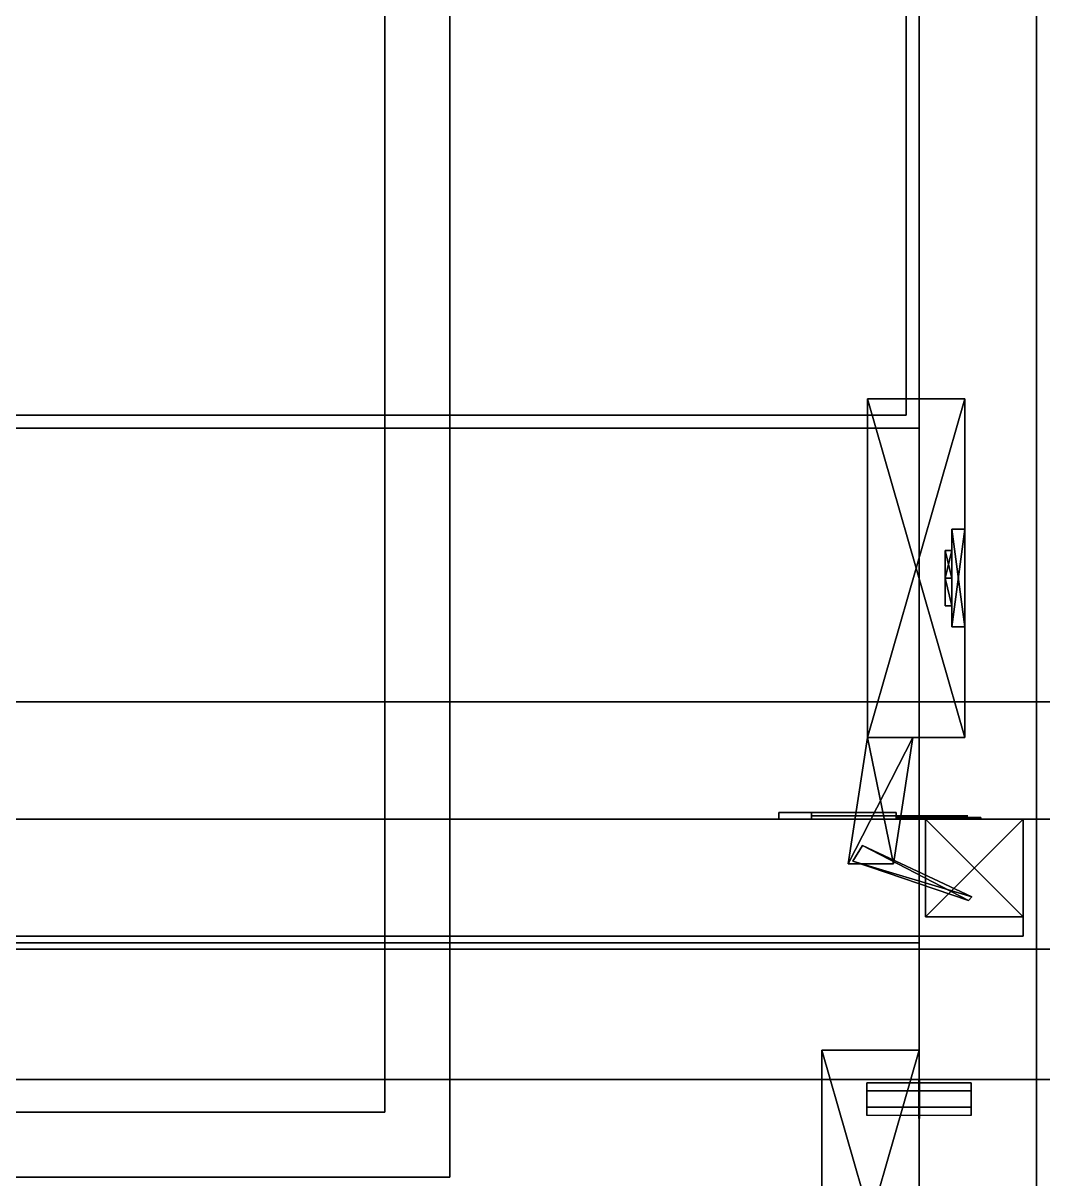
# Model space of a CAD drawing. Extents: x 0 to 7800, y -5130 to 1.
# Drawn here: x 5125.2 to 5281.7, y -774.2 to -596.8 of the extents above; entities that cross this region are included whole.
import ezdxf

# ---------------------------------------------------------------- set-up
doc = ezdxf.new("R2010")
doc.units = 0
for name, color, linetype in [('LAYER0', 7, 'CONTINUOUS'), ('LAYER1089', 253, 'CONTINUOUS'), ('LAYER2', 7, 'CONTINUOUS'), ('LAYER372', 253, 'CONTINUOUS'), ('LAYER373', 7, 'CONTINUOUS'), ('LAYER375', 253, 'CONTINUOUS'), ('LAYER376', 253, 'CONTINUOUS'), ('LAYER379', 253, 'CONTINUOUS'), ('LAYER387', 28, 'CONTINUOUS'), ('LAYER388', 253, 'CONTINUOUS'), ('LAYER389', 28, 'CONTINUOUS'), ('LAYER390', 253, 'CONTINUOUS'), ('LAYER391', 253, 'CONTINUOUS'), ('LAYER392', 253, 'CONTINUOUS'), ('LAYER393', 253, 'CONTINUOUS'), ('LAYER436', 253, 'CONTINUOUS'), ('LAYER453', 7, 'CONTINUOUS'), ('LAYER454', 7, 'CONTINUOUS'), ('LAYER456', 7, 'CONTINUOUS'), ('LAYER459', 254, 'CONTINUOUS'), ('LAYER462', 253, 'CONTINUOUS'), ('LAYER464', 253, 'CONTINUOUS'), ('LAYER475', 35, 'CONTINUOUS'), ('LAYER476', 35, 'CONTINUOUS'), ('LAYER477', 35, 'CONTINUOUS'), ('LAYER478', 35, 'CONTINUOUS'), ('LAYER481', 253, 'CONTINUOUS'), ('LAYER482', 7, 'CONTINUOUS'), ('LAYER666', 7, 'CONTINUOUS'), ('LAYER667', 35, 'CONTINUOUS'), ('LAYER907', 2, 'CONTINUOUS')]:
    doc.layers.add(name, color=color, linetype=linetype)

msp = doc.modelspace()

# ---------------------------------------------------------------- linework, layer by layer
at = {"layer": 'LAYER0'}
for points, invisible_edges in [([(7199.692, -1929.002, -5), (5130.692, -289.002, -5), (7199.692, 0.998, -5), (7199.692, -1929.002, -5)], 7), ([(5130.692, -289.002), (7199.692, -1929.002), (5130.692, 0.998), (5130.692, -289.002)], 3), ([(5130.692, 0.998), (7199.692, -1929.002), (7199.692, 0.998), (5130.692, 0.998)], 3), ([(5130.692, -289.002, -5), (4825.692, -1929.002, -5), (4030.693, -289.002, -5), (5130.692, -289.002, -5)], 3), ([(4030.693, -289.002), (4825.692, -1929.002), (5130.692, -289.002), (4030.693, -289.002)], 3), ([(4825.692, -1929.002, -5), (5130.692, -289.002, -5), (7199.692, -1929.002, -5), (4825.692, -1929.002, -5)], 3), ([(5130.692, -289.002), (4825.692, -1929.002), (7199.692, -1929.002), (5130.692, -289.002)], 5)]:
    msp.add_3dface(points, dxfattribs=dict(at, invisible_edges=invisible_edges))
at = {"layer": 'LAYER1089'}
for points, invisible_edges in [([(5280.695, -439, 1432), (5260.695, -657, 1432), (5260.695, -439, 1432), (5280.695, -439, 1432)], 1), ([(5280.695, -739, 1432), (5260.695, -657, 1432), (5280.695, -439, 1432), (5280.695, -739, 1432)], 3), ([(5260.695, -439, 1450), (5260.695, -657, 1432), (5260.695, -657, 1450), (5260.695, -439, 1450)], 1), ([(5260.695, -657, 1432), (5260.695, -439, 1450), (5260.695, -439, 1432), (5260.695, -657, 1432)], 1), ([(5260.695, -657, 1450), (5280.695, -739, 1450), (5260.695, -439, 1450), (5260.695, -657, 1450)], 3), ([(5260.695, -439, 1450), (5280.695, -739, 1450), (5280.695, -439, 1450), (5260.695, -439, 1450)], 1), ([(5280.695, -439, 1432), (5280.695, -739, 1450), (5280.695, -739, 1432), (5280.695, -439, 1432)], 1), ([(5280.695, -739, 1450), (5280.695, -439, 1432), (5280.695, -439, 1450), (5280.695, -739, 1450)], 1), ([(3930.695, -739, 1432), (4598.695, -657, 1432), (5280.695, -739, 1432), (3930.695, -739, 1432)], 3), ([(4598.695, -657, 1450), (3930.695, -739, 1450), (5280.695, -739, 1450), (4598.695, -657, 1450)], 5), ([(5280.695, -739, 1432), (4598.695, -657, 1432), (5260.695, -657, 1432), (5280.695, -739, 1432)], 5), ([(4598.695, -657, 1450), (5260.695, -657, 1432), (4598.695, -657, 1432), (4598.695, -657, 1450)], 1), ([(5260.695, -657, 1432), (4598.695, -657, 1450), (5260.695, -657, 1450), (5260.695, -657, 1432)], 1), ([(4598.695, -657, 1450), (5280.695, -739, 1450), (5260.695, -657, 1450), (4598.695, -657, 1450)], 3), ([(5280.695, -739, 1450), (3930.695, -739, 1432), (5280.695, -739, 1432), (5280.695, -739, 1450)], 1), ([(3930.695, -739, 1432), (5280.695, -739, 1450), (3930.695, -739, 1450), (3930.695, -739, 1432)], 1)]:
    msp.add_3dface(points, dxfattribs=dict(at, invisible_edges=invisible_edges))
at = {"layer": 'LAYER372', "invisible_edges": 1}
for points in [[(5262.695, -439, 1450), (5280.695, -719, 1450), (5262.695, -719, 1450), (5262.695, -439, 1450)], [(5280.695, -719, 1450), (5262.695, -439, 1450), (5280.695, -439, 1450), (5280.695, -719, 1450)], [(5280.695, -439, 2380), (5262.695, -719, 2380), (5280.695, -719, 2380), (5280.695, -439, 2380)], [(5262.695, -719, 2380), (5280.695, -439, 2380), (5262.695, -439, 2380), (5262.695, -719, 2380)], [(5262.695, -719, 2380), (5262.695, -439, 1450), (5262.695, -719, 1450), (5262.695, -719, 2380)], [(5262.695, -439, 1450), (5262.695, -719, 2380), (5262.695, -439, 2380), (5262.695, -439, 1450)], [(5280.695, -439, 2380), (5280.695, -719, 1450), (5280.695, -439, 1450), (5280.695, -439, 2380)], [(5280.695, -719, 1450), (5280.695, -439, 2380), (5280.695, -719, 2380), (5280.695, -719, 1450)], [(5262.695, -719, 2380), (5280.695, -719, 1450), (5280.695, -719, 2380), (5262.695, -719, 2380)], [(5280.695, -719, 1450), (5262.695, -719, 2380), (5262.695, -719, 1450), (5280.695, -719, 1450)]]:
    msp.add_3dface(points, dxfattribs=at)
at = {"layer": 'LAYER373'}
for points, invisible_edges in [([(3930.695, -719, 2380), (3948.695, -701, 2380), (5280.695, -719, 2380), (3930.695, -719, 2380)], 3), ([(5280.695, -701, 2446), (3930.695, -719, 2446), (5280.695, -719, 2446), (5280.695, -701, 2446)], 1), ([(3930.695, -719, 2446), (5280.695, -701, 2446), (3948.695, -701, 2446), (3930.695, -719, 2446)], 5), ([(5280.695, -701, 2380), (5280.695, -719, 2380), (3948.695, -701, 2380), (5280.695, -701, 2380)], 2), ([(3948.695, -701, 2380), (5280.695, -701, 2446), (5280.695, -701, 2380), (3948.695, -701, 2380)], 1), ([(5280.695, -701, 2446), (3948.695, -701, 2380), (3948.695, -701, 2446), (5280.695, -701, 2446)], 1), ([(5280.695, -701, 2446), (5280.695, -719, 2380), (5280.695, -701, 2380), (5280.695, -701, 2446)], 1), ([(5280.695, -719, 2380), (5280.695, -701, 2446), (5280.695, -719, 2446), (5280.695, -719, 2380)], 1), ([(3930.695, -719, 2446), (5280.695, -719, 2380), (5280.695, -719, 2446), (3930.695, -719, 2446)], 1), ([(5280.695, -719, 2380), (3930.695, -719, 2446), (3930.695, -719, 2380), (5280.695, -719, 2380)], 1)]:
    msp.add_3dface(points, dxfattribs=dict(at, invisible_edges=invisible_edges))
at = {"layer": 'LAYER375', "invisible_edges": 1}
for points in [[(5262.695, -659, 2362), (4623.695, -719, 2362), (4623.695, -659, 2362), (5262.695, -659, 2362)], [(4623.695, -719, 2362), (5262.695, -659, 2362), (5262.695, -719, 2362), (4623.695, -719, 2362)], [(4623.695, -659, 2380), (5262.695, -659, 2362), (4623.695, -659, 2362), (4623.695, -659, 2380)], [(5262.695, -659, 2362), (4623.695, -659, 2380), (5262.695, -659, 2380), (5262.695, -659, 2362)], [(5262.695, -719, 2380), (4623.695, -659, 2380), (4623.695, -719, 2380), (5262.695, -719, 2380)], [(4623.695, -659, 2380), (5262.695, -719, 2380), (5262.695, -659, 2380), (4623.695, -659, 2380)], [(5262.695, -659, 2362), (5262.695, -719, 2380), (5262.695, -719, 2362), (5262.695, -659, 2362)], [(5262.695, -719, 2380), (5262.695, -659, 2362), (5262.695, -659, 2380), (5262.695, -719, 2380)], [(5262.695, -719, 2380), (4623.695, -719, 2362), (5262.695, -719, 2362), (5262.695, -719, 2380)], [(4623.695, -719, 2362), (5262.695, -719, 2380), (4623.695, -719, 2380), (4623.695, -719, 2362)]]:
    msp.add_3dface(points, dxfattribs=at)
at = {"layer": 'LAYER376', "invisible_edges": 1}
for points in [[(5262.695, -659, 1450), (4623.695, -719, 1450), (4623.695, -659, 1450), (5262.695, -659, 1450)], [(4623.695, -719, 1450), (5262.695, -659, 1450), (5262.695, -719, 1450), (4623.695, -719, 1450)], [(4623.695, -659, 1468), (5262.695, -659, 1450), (4623.695, -659, 1450), (4623.695, -659, 1468)], [(5262.695, -659, 1450), (4623.695, -659, 1468), (5262.695, -659, 1468), (5262.695, -659, 1450)], [(5262.695, -719, 1468), (4623.695, -659, 1468), (4623.695, -719, 1468), (5262.695, -719, 1468)], [(4623.695, -659, 1468), (5262.695, -719, 1468), (5262.695, -659, 1468), (4623.695, -659, 1468)], [(5262.695, -659, 1450), (5262.695, -719, 1468), (5262.695, -719, 1450), (5262.695, -659, 1450)], [(5262.695, -719, 1468), (5262.695, -659, 1450), (5262.695, -659, 1468), (5262.695, -719, 1468)], [(5262.695, -719, 1468), (4623.695, -719, 1450), (5262.695, -719, 1450), (5262.695, -719, 1468)], [(4623.695, -719, 1450), (5262.695, -719, 1468), (4623.695, -719, 1468), (4623.695, -719, 1450)]]:
    msp.add_3dface(points, dxfattribs=at)
at = {"layer": 'LAYER379', "invisible_edges": 1}
for points in [[(5280.695, -439, -50), (3930.695, -739, -50), (3930.695, -439, -50), (5280.695, -439, -50)], [(3930.695, -739, -50), (5280.695, -439, -50), (5280.695, -739, -50), (3930.695, -739, -50)], [(5280.695, -739, -32), (3930.695, -439, -32), (3930.695, -739, -32), (5280.695, -739, -32)], [(3930.695, -439, -32), (5280.695, -739, -32), (5280.695, -439, -32), (3930.695, -439, -32)], [(5280.695, -439, -50), (5280.695, -739, -32), (5280.695, -739, -50), (5280.695, -439, -50)], [(5280.695, -739, -32), (5280.695, -439, -50), (5280.695, -439, -32), (5280.695, -739, -32)], [(5280.695, -739, -32), (3930.695, -739, -50), (5280.695, -739, -50), (5280.695, -739, -32)], [(3930.695, -739, -50), (5280.695, -739, -32), (3930.695, -739, -32), (3930.695, -739, -50)]]:
    msp.add_3dface(points, dxfattribs=at)
at = {"layer": 'LAYER387'}
for points in [[(5241.194, -718, 1574), (5241.194, -719, 1574), (5241.194, -718, 1574)], [(5241.194, -718, 1532), (5259.194, -718, 1532), (5259.194, -718, 1532), (5241.194, -718, 1532)], [(5241.194, -718, 1574), (5259.194, -718, 1574), (5259.194, -718, 1574), (5241.194, -718, 1574)], [(5259.194, -718, 1532), (5259.194, -719, 1532), (5241.194, -719, 1532), (5241.194, -718, 1532)], [(5241.194, -719, 1532), (5241.194, -719, 1574), (5241.194, -718, 1574), (5241.194, -718, 1532)], [(5259.194, -718, 1574), (5259.194, -719, 1574), (5241.194, -719, 1574), (5241.194, -718, 1574)], [(5246.194, -718, 1544), (5246.194, -719, 1544), (5246.194, -719, 1562), (5246.194, -718, 1562)], [(5246.194, -718, 1544), (5246.194, -719, 1544), (5259.194, -719, 1544), (5259.194, -718, 1544)], [(5246.194, -718, 1562), (5246.194, -719, 1562), (5259.194, -719, 1562), (5259.194, -718, 1562)], [(5259.194, -718, 1544), (5259.194, -719, 1544), (5259.194, -719, 1532), (5259.194, -718, 1532)], [(5259.194, -718, 1562), (5259.194, -719, 1562), (5259.194, -719, 1574), (5259.194, -718, 1574)], [(5241.194, -719, 1532), (5259.194, -719, 1532), (5259.194, -719, 1574), (5241.194, -719, 1574)], [(5246.194, -719, 1544), (5246.194, -719, 1562), (5246.194, -719, 1544)], [(5259.194, -719, 1544), (5259.194, -719, 1532), (5259.194, -719, 1544)], [(5259.194, -719, 1562), (5259.194, -719, 1574), (5259.194, -719, 1562)]]:
    msp.add_3dface(points, dxfattribs=at)
for points, invisible_edges in [([(5241.194, -718, 1574), (5241.194, -718, 1532), (5246.194, -718, 1544), (5246.194, -718, 1562)], 10), ([(5241.194, -718, 1532), (5246.194, -718, 1544), (5259.194, -718, 1544), (5259.194, -718, 1532)], 1), ([(5241.194, -718, 1574), (5246.194, -718, 1562), (5259.194, -718, 1562), (5259.194, -718, 1574)], 1), ([(5259.194, -718.5, 1562), (5259.194, -718.5, 1544), (5246.194, -718.5, 1544), (5246.194, -718.5, 1562)], 1), ([(5263.403, -718.5, 1558.317), (5263.194, -718.5, 1547.5), (5259.194, -718.5, 1544), (5259.194, -718.5, 1562)], 5), ([(5270.194, -718.5, 1558.5), (5270.194, -718.5, 1547.5), (5263.194, -718.5, 1547.5), (5263.403, -718.5, 1558.317)], 4), ([(5259.194, -718.75, 1540), (5264.169, -718.75, 1540.99), (5263.194, -718.75, 1547.5), (5259.194, -718.75, 1544)], 2), ([(5264.169, -718.75, 1565.01), (5259.194, -718.75, 1566), (5259.194, -718.75, 1562), (5263.194, -718.75, 1558.5)], 8), ([(5264.169, -718.75, 1540.99), (5268.386, -718.75, 1543.808), (5266.694, -718.75, 1547.5), (5263.194, -718.75, 1547.5)], 10), ([(5268.386, -718.75, 1562.192), (5264.169, -718.75, 1565.01), (5263.194, -718.75, 1558.5), (5266.694, -718.75, 1558.5)], 10), ([(5268.386, -718.75, 1543.808), (5271.204, -718.75, 1548.025), (5270.194, -718.75, 1547.5), (5266.694, -718.75, 1547.5)], 10), ([(5271.204, -718.75, 1557.975), (5268.386, -718.75, 1562.192), (5266.694, -718.75, 1558.5), (5270.194, -718.75, 1558.5)], 10), ([(5271.204, -718.75, 1548.025), (5272.194, -718.75, 1553), (5270.194, -718.75, 1553), (5270.194, -718.75, 1547.5)], 10), ([(5272.194, -718.75, 1553), (5271.204, -718.75, 1557.975), (5270.194, -718.75, 1558.5), (5270.194, -718.75, 1553)], 10)]:
    msp.add_3dface(points, dxfattribs=dict(at, invisible_edges=invisible_edges))
at = {"layer": 'LAYER388'}
for points in [[(5269.694, -706.5, 1546.217), (5254.772, -706.5, 1546.217), (5269.694, -654.5, 1546.217), (5269.694, -706.5, 1546.217)], [(5269.694, -654.5, 1546.217), (5254.772, -706.5, 1546.217), (5254.772, -654.5, 1546.217), (5269.694, -654.5, 1546.217)], [(5269.694, -654.5, 1546.217), (5254.772, -654.5, 1546.217), (5269.694, -654.5, 1559.783), (5269.694, -654.5, 1546.217)], [(5269.694, -654.5, 1559.783), (5254.772, -654.5, 1546.217), (5254.772, -654.5, 1559.783), (5269.694, -654.5, 1559.783)], [(5269.694, -654.5, 1559.783), (5254.772, -654.5, 1559.783), (5269.694, -706.5, 1559.783), (5269.694, -654.5, 1559.783)], [(5269.694, -706.5, 1559.783), (5254.772, -654.5, 1559.783), (5254.772, -706.5, 1559.783), (5269.694, -706.5, 1559.783)], [(5254.772, -706.5, 1546.217), (5254.772, -706.5, 1559.783), (5254.772, -654.5, 1546.217), (5254.772, -706.5, 1546.217)], [(5254.772, -654.5, 1546.217), (5254.772, -706.5, 1559.783), (5254.772, -654.5, 1559.783), (5254.772, -654.5, 1546.217)], [(5267.704, -689.5, 1579), (5269.694, -689.5, 1579), (5269.694, -674.5, 1579), (5267.704, -689.5, 1579)], [(5267.704, -689.5, 1579), (5269.694, -674.5, 1579), (5267.704, -674.5, 1579), (5267.704, -689.5, 1579)], [(5267.704, -674.5, 1579), (5269.694, -674.5, 1579), (5269.694, -674.5, 1527), (5267.704, -674.5, 1579)], [(5267.704, -674.5, 1579), (5269.694, -674.5, 1527), (5267.704, -674.5, 1527), (5267.704, -674.5, 1579)], [(5267.704, -674.5, 1527), (5269.694, -674.5, 1527), (5269.694, -689.5, 1527), (5267.704, -674.5, 1527)], [(5267.704, -674.5, 1527), (5269.694, -689.5, 1527), (5267.704, -689.5, 1527), (5267.704, -674.5, 1527)], [(5267.704, -689.5, 1527), (5267.704, -689.5, 1579), (5267.704, -674.5, 1579), (5267.704, -689.5, 1527)], [(5267.704, -689.5, 1527), (5267.704, -674.5, 1579), (5267.704, -674.5, 1527), (5267.704, -689.5, 1527)], [(5266.709, -682, 1566.291), (5266.709, -677.7574, 1571.087), (5267.704, -682, 1566.291), (5266.709, -682, 1566.291)], [(5267.704, -682, 1566.291), (5266.709, -677.7574, 1571.087), (5267.704, -677.7574, 1571.087), (5267.704, -682, 1566.291)], [(5266.709, -677.7574, 1571.087), (5266.709, -682, 1575.883), (5267.704, -677.7574, 1571.087), (5266.709, -677.7574, 1571.087)], [(5267.704, -677.7574, 1571.087), (5266.709, -682, 1575.883), (5267.704, -682, 1575.883), (5267.704, -677.7574, 1571.087)], [(5266.709, -682, 1575.883), (5266.709, -677.7574, 1571.087), (5266.709, -686.2426, 1571.087), (5266.709, -682, 1575.883)], [(5266.709, -686.2426, 1571.087), (5266.709, -677.7574, 1571.087), (5266.709, -682, 1566.291), (5266.709, -686.2426, 1571.087)], [(5266.709, -682, 1530.117), (5266.709, -677.7574, 1534.913), (5267.704, -682, 1530.117), (5266.709, -682, 1530.117)], [(5267.704, -682, 1530.117), (5266.709, -677.7574, 1534.913), (5267.704, -677.7574, 1534.913), (5267.704, -682, 1530.117)], [(5266.709, -677.7574, 1534.913), (5266.709, -682, 1539.709), (5267.704, -677.7574, 1534.913), (5266.709, -677.7574, 1534.913)], [(5267.704, -677.7574, 1534.913), (5266.709, -682, 1539.709), (5267.704, -682, 1539.709), (5267.704, -677.7574, 1534.913)], [(5266.709, -682, 1539.709), (5266.709, -677.7574, 1534.913), (5266.709, -686.2426, 1534.913), (5266.709, -682, 1539.709)], [(5266.709, -686.2426, 1534.913), (5266.709, -677.7574, 1534.913), (5266.709, -682, 1530.117), (5266.709, -686.2426, 1534.913)], [(5267.704, -682, 1575.883), (5267.704, -677.7574, 1571.087), (5267.704, -682, 1566.291), (5267.704, -682, 1575.883)], [(5267.704, -682, 1539.709), (5267.704, -677.7574, 1534.913), (5267.704, -682, 1530.117), (5267.704, -682, 1539.709)], [(5266.709, -686.2426, 1571.087), (5266.709, -682, 1566.291), (5267.704, -686.2426, 1571.087), (5266.709, -686.2426, 1571.087)], [(5267.704, -686.2426, 1571.087), (5266.709, -682, 1566.291), (5267.704, -682, 1566.291), (5267.704, -686.2426, 1571.087)], [(5267.704, -682, 1575.883), (5266.709, -682, 1575.883), (5267.704, -686.2426, 1571.087), (5267.704, -682, 1575.883)], [(5267.704, -686.2426, 1571.087), (5266.709, -682, 1575.883), (5266.709, -686.2426, 1571.087), (5267.704, -686.2426, 1571.087)], [(5266.709, -686.2426, 1534.913), (5266.709, -682, 1530.117), (5267.704, -686.2426, 1534.913), (5266.709, -686.2426, 1534.913)], [(5267.704, -686.2426, 1534.913), (5266.709, -682, 1530.117), (5267.704, -682, 1530.117), (5267.704, -686.2426, 1534.913)], [(5267.704, -682, 1539.709), (5266.709, -682, 1539.709), (5267.704, -686.2426, 1534.913), (5267.704, -682, 1539.709)], [(5267.704, -686.2426, 1534.913), (5266.709, -682, 1539.709), (5266.709, -686.2426, 1534.913), (5267.704, -686.2426, 1534.913)], [(5267.704, -682, 1575.883), (5267.704, -682, 1566.291), (5267.704, -686.2426, 1571.087), (5267.704, -682, 1575.883)], [(5267.704, -682, 1539.709), (5267.704, -682, 1530.117), (5267.704, -686.2426, 1534.913), (5267.704, -682, 1539.709)], [(5269.694, -689.5, 1527), (5269.694, -689.5, 1579), (5267.704, -689.5, 1579), (5269.694, -689.5, 1527)], [(5269.694, -689.5, 1527), (5267.704, -689.5, 1579), (5267.704, -689.5, 1527), (5269.694, -689.5, 1527)], [(5258.751, -725.8654, 1546.217), (5251.788, -725.8654, 1546.217), (5261.736, -706.5, 1546.217), (5258.751, -725.8654, 1546.217)], [(5261.736, -706.5, 1546.217), (5251.788, -725.8654, 1546.217), (5254.772, -706.5, 1546.217), (5261.736, -706.5, 1546.217)], [(5258.751, -725.8654, 1559.783), (5254.772, -706.5, 1559.783), (5251.788, -725.8654, 1559.783), (5258.751, -725.8654, 1559.783)], [(5251.788, -725.8654, 1546.217), (5251.788, -725.8654, 1559.783), (5254.772, -706.5, 1546.217), (5251.788, -725.8654, 1546.217)], [(5254.772, -706.5, 1546.217), (5251.788, -725.8654, 1559.783), (5254.772, -706.5, 1559.783), (5254.772, -706.5, 1546.217)], [(5261.736, -706.5, 1559.783), (5254.772, -706.5, 1559.783), (5258.751, -725.8654, 1559.783), (5261.736, -706.5, 1559.783)], [(5254.002, -723.0754, 1547.348), (5270.285, -731.5, 1547.348), (5252.512, -725.4556, 1547.348), (5254.002, -723.0754, 1547.348)], [(5254.002, -723.0754, 1558.652), (5252.512, -725.4556, 1558.652), (5270.776, -730.9226, 1558.652), (5254.002, -723.0754, 1558.652)], [(5270.776, -730.9226, 1547.348), (5270.285, -731.5, 1547.348), (5254.002, -723.0754, 1547.348), (5270.776, -730.9226, 1547.348)], [(5270.776, -730.9226, 1558.652), (5252.512, -725.4556, 1558.652), (5270.285, -731.5, 1558.652), (5270.776, -730.9226, 1558.652)], [(5270.285, -731.5, 1547.348), (5270.285, -731.5, 1558.652), (5252.512, -725.4556, 1547.348), (5270.285, -731.5, 1547.348)], [(5252.512, -725.4556, 1547.348), (5270.285, -731.5, 1558.652), (5252.512, -725.4556, 1558.652), (5252.512, -725.4556, 1547.348)]]:
    msp.add_3dface(points, dxfattribs=at)
at = {"layer": 'LAYER389'}
for points in [[(5241.194, -718, 2298), (5241.194, -719, 2298), (5241.194, -718, 2298)], [(5241.194, -718, 2256), (5259.194, -718, 2256), (5259.194, -718, 2256), (5241.194, -718, 2256)], [(5241.194, -718, 2298), (5259.194, -718, 2298), (5259.194, -718, 2298), (5241.194, -718, 2298)], [(5259.194, -718, 2256), (5259.194, -719, 2256), (5241.194, -719, 2256), (5241.194, -718, 2256)], [(5241.194, -719, 2256), (5241.194, -719, 2298), (5241.194, -718, 2298), (5241.194, -718, 2256)], [(5259.194, -718, 2298), (5259.194, -719, 2298), (5241.194, -719, 2298), (5241.194, -718, 2298)], [(5246.194, -718, 2268), (5246.194, -719, 2268), (5246.194, -719, 2286), (5246.194, -718, 2286)], [(5246.194, -718, 2268), (5246.194, -719, 2268), (5259.194, -719, 2268), (5259.194, -718, 2268)], [(5246.194, -718, 2286), (5246.194, -719, 2286), (5259.194, -719, 2286), (5259.194, -718, 2286)], [(5259.194, -718, 2268), (5259.194, -719, 2268), (5259.194, -719, 2256), (5259.194, -718, 2256)], [(5259.194, -718, 2286), (5259.194, -719, 2286), (5259.194, -719, 2298), (5259.194, -718, 2298)], [(5241.194, -719, 2256), (5259.194, -719, 2256), (5259.194, -719, 2298), (5241.194, -719, 2298)], [(5246.194, -719, 2268), (5246.194, -719, 2286), (5246.194, -719, 2268)], [(5259.194, -719, 2268), (5259.194, -719, 2256), (5259.194, -719, 2268)], [(5259.194, -719, 2286), (5259.194, -719, 2298), (5259.194, -719, 2286)]]:
    msp.add_3dface(points, dxfattribs=at)
for points, invisible_edges in [([(5241.194, -718, 2298), (5241.194, -718, 2256), (5246.194, -718, 2268), (5246.194, -718, 2286)], 10), ([(5241.194, -718, 2256), (5246.194, -718, 2268), (5259.194, -718, 2268), (5259.194, -718, 2256)], 1), ([(5241.194, -718, 2298), (5246.194, -718, 2286), (5259.194, -718, 2286), (5259.194, -718, 2298)], 1), ([(5259.194, -718.5, 2286), (5259.194, -718.5, 2268), (5246.194, -718.5, 2268), (5246.194, -718.5, 2286)], 1), ([(5263.403, -718.5, 2282.317), (5263.194, -718.5, 2271.5), (5259.194, -718.5, 2268), (5259.194, -718.5, 2286)], 5), ([(5270.194, -718.5, 2282.5), (5270.194, -718.5, 2271.5), (5263.194, -718.5, 2271.5), (5263.403, -718.5, 2282.317)], 4), ([(5259.194, -718.75, 2264), (5264.169, -718.75, 2264.99), (5263.194, -718.75, 2271.5), (5259.194, -718.75, 2268)], 2), ([(5264.169, -718.75, 2289.01), (5259.194, -718.75, 2290), (5259.194, -718.75, 2286), (5263.194, -718.75, 2282.5)], 8), ([(5264.169, -718.75, 2264.99), (5268.386, -718.75, 2267.808), (5266.694, -718.75, 2271.5), (5263.194, -718.75, 2271.5)], 10), ([(5268.386, -718.75, 2286.192), (5264.169, -718.75, 2289.01), (5263.194, -718.75, 2282.5), (5266.694, -718.75, 2282.5)], 10), ([(5268.386, -718.75, 2267.808), (5271.204, -718.75, 2272.025), (5270.194, -718.75, 2271.5), (5266.694, -718.75, 2271.5)], 10), ([(5271.204, -718.75, 2281.975), (5268.386, -718.75, 2286.192), (5266.694, -718.75, 2282.5), (5270.194, -718.75, 2282.5)], 10), ([(5271.204, -718.75, 2272.025), (5272.194, -718.75, 2277), (5270.194, -718.75, 2277), (5270.194, -718.75, 2271.5)], 10), ([(5272.194, -718.75, 2277), (5271.204, -718.75, 2281.975), (5270.194, -718.75, 2282.5), (5270.194, -718.75, 2277)], 10)]:
    msp.add_3dface(points, dxfattribs=dict(at, invisible_edges=invisible_edges))
at = {"layer": 'LAYER390'}
for points in [[(5269.694, -706.5, 2270.217), (5254.772, -706.5, 2270.217), (5269.694, -654.5, 2270.217), (5269.694, -706.5, 2270.217)], [(5269.694, -654.5, 2270.217), (5254.772, -706.5, 2270.217), (5254.772, -654.5, 2270.217), (5269.694, -654.5, 2270.217)], [(5269.694, -654.5, 2270.217), (5254.772, -654.5, 2270.217), (5269.694, -654.5, 2283.783), (5269.694, -654.5, 2270.217)], [(5269.694, -654.5, 2283.783), (5254.772, -654.5, 2270.217), (5254.772, -654.5, 2283.783), (5269.694, -654.5, 2283.783)], [(5269.694, -654.5, 2283.783), (5254.772, -654.5, 2283.783), (5269.694, -706.5, 2283.783), (5269.694, -654.5, 2283.783)], [(5269.694, -706.5, 2283.783), (5254.772, -654.5, 2283.783), (5254.772, -706.5, 2283.783), (5269.694, -706.5, 2283.783)], [(5254.772, -706.5, 2270.217), (5254.772, -706.5, 2283.783), (5254.772, -654.5, 2270.217), (5254.772, -706.5, 2270.217)], [(5254.772, -654.5, 2270.217), (5254.772, -706.5, 2283.783), (5254.772, -654.5, 2283.783), (5254.772, -654.5, 2270.217)], [(5267.704, -689.5, 2303), (5269.694, -689.5, 2303), (5269.694, -674.5, 2303), (5267.704, -689.5, 2303)], [(5267.704, -689.5, 2303), (5269.694, -674.5, 2303), (5267.704, -674.5, 2303), (5267.704, -689.5, 2303)], [(5267.704, -674.5, 2303), (5269.694, -674.5, 2303), (5269.694, -674.5, 2251), (5267.704, -674.5, 2303)], [(5267.704, -674.5, 2303), (5269.694, -674.5, 2251), (5267.704, -674.5, 2251), (5267.704, -674.5, 2303)], [(5267.704, -674.5, 2251), (5269.694, -674.5, 2251), (5269.694, -689.5, 2251), (5267.704, -674.5, 2251)], [(5267.704, -674.5, 2251), (5269.694, -689.5, 2251), (5267.704, -689.5, 2251), (5267.704, -674.5, 2251)], [(5267.704, -689.5, 2251), (5267.704, -689.5, 2303), (5267.704, -674.5, 2303), (5267.704, -689.5, 2251)], [(5267.704, -689.5, 2251), (5267.704, -674.5, 2303), (5267.704, -674.5, 2251), (5267.704, -689.5, 2251)], [(5266.709, -682, 2290.291), (5266.709, -677.7574, 2295.087), (5267.704, -682, 2290.291), (5266.709, -682, 2290.291)], [(5267.704, -682, 2290.291), (5266.709, -677.7574, 2295.087), (5267.704, -677.7574, 2295.087), (5267.704, -682, 2290.291)], [(5266.709, -677.7574, 2295.087), (5266.709, -682, 2299.883), (5267.704, -677.7574, 2295.087), (5266.709, -677.7574, 2295.087)], [(5267.704, -677.7574, 2295.087), (5266.709, -682, 2299.883), (5267.704, -682, 2299.883), (5267.704, -677.7574, 2295.087)], [(5266.709, -682, 2299.883), (5266.709, -677.7574, 2295.087), (5266.709, -686.2426, 2295.087), (5266.709, -682, 2299.883)], [(5266.709, -686.2426, 2295.087), (5266.709, -677.7574, 2295.087), (5266.709, -682, 2290.291), (5266.709, -686.2426, 2295.087)], [(5266.709, -682, 2254.117), (5266.709, -677.7574, 2258.913), (5267.704, -682, 2254.117), (5266.709, -682, 2254.117)], [(5267.704, -682, 2254.117), (5266.709, -677.7574, 2258.913), (5267.704, -677.7574, 2258.913), (5267.704, -682, 2254.117)], [(5266.709, -677.7574, 2258.913), (5266.709, -682, 2263.709), (5267.704, -677.7574, 2258.913), (5266.709, -677.7574, 2258.913)], [(5267.704, -677.7574, 2258.913), (5266.709, -682, 2263.709), (5267.704, -682, 2263.709), (5267.704, -677.7574, 2258.913)], [(5266.709, -682, 2263.709), (5266.709, -677.7574, 2258.913), (5266.709, -686.2426, 2258.913), (5266.709, -682, 2263.709)], [(5266.709, -686.2426, 2258.913), (5266.709, -677.7574, 2258.913), (5266.709, -682, 2254.117), (5266.709, -686.2426, 2258.913)], [(5267.704, -682, 2299.883), (5267.704, -677.7574, 2295.087), (5267.704, -682, 2290.291), (5267.704, -682, 2299.883)], [(5267.704, -682, 2263.709), (5267.704, -677.7574, 2258.913), (5267.704, -682, 2254.117), (5267.704, -682, 2263.709)], [(5266.709, -686.2426, 2295.087), (5266.709, -682, 2290.291), (5267.704, -686.2426, 2295.087), (5266.709, -686.2426, 2295.087)], [(5267.704, -686.2426, 2295.087), (5266.709, -682, 2290.291), (5267.704, -682, 2290.291), (5267.704, -686.2426, 2295.087)], [(5267.704, -682, 2299.883), (5266.709, -682, 2299.883), (5267.704, -686.2426, 2295.087), (5267.704, -682, 2299.883)], [(5267.704, -686.2426, 2295.087), (5266.709, -682, 2299.883), (5266.709, -686.2426, 2295.087), (5267.704, -686.2426, 2295.087)], [(5266.709, -686.2426, 2258.913), (5266.709, -682, 2254.117), (5267.704, -686.2426, 2258.913), (5266.709, -686.2426, 2258.913)], [(5267.704, -686.2426, 2258.913), (5266.709, -682, 2254.117), (5267.704, -682, 2254.117), (5267.704, -686.2426, 2258.913)], [(5267.704, -682, 2263.709), (5266.709, -682, 2263.709), (5267.704, -686.2426, 2258.913), (5267.704, -682, 2263.709)], [(5267.704, -686.2426, 2258.913), (5266.709, -682, 2263.709), (5266.709, -686.2426, 2258.913), (5267.704, -686.2426, 2258.913)], [(5267.704, -682, 2299.883), (5267.704, -682, 2290.291), (5267.704, -686.2426, 2295.087), (5267.704, -682, 2299.883)], [(5267.704, -682, 2263.709), (5267.704, -682, 2254.117), (5267.704, -686.2426, 2258.913), (5267.704, -682, 2263.709)], [(5269.694, -689.5, 2251), (5269.694, -689.5, 2303), (5267.704, -689.5, 2303), (5269.694, -689.5, 2251)], [(5269.694, -689.5, 2251), (5267.704, -689.5, 2303), (5267.704, -689.5, 2251), (5269.694, -689.5, 2251)], [(5258.751, -725.8654, 2270.217), (5251.788, -725.8654, 2270.217), (5261.736, -706.5, 2270.217), (5258.751, -725.8654, 2270.217)], [(5261.736, -706.5, 2270.217), (5251.788, -725.8654, 2270.217), (5254.772, -706.5, 2270.217), (5261.736, -706.5, 2270.217)], [(5258.751, -725.8654, 2283.783), (5254.772, -706.5, 2283.783), (5251.788, -725.8654, 2283.783), (5258.751, -725.8654, 2283.783)], [(5251.788, -725.8654, 2270.217), (5251.788, -725.8654, 2283.783), (5254.772, -706.5, 2270.217), (5251.788, -725.8654, 2270.217)], [(5254.772, -706.5, 2270.217), (5251.788, -725.8654, 2283.783), (5254.772, -706.5, 2283.783), (5254.772, -706.5, 2270.217)], [(5261.736, -706.5, 2283.783), (5254.772, -706.5, 2283.783), (5258.751, -725.8654, 2283.783), (5261.736, -706.5, 2283.783)], [(5254.002, -723.0754, 2271.348), (5270.285, -731.5, 2271.348), (5252.512, -725.4556, 2271.348), (5254.002, -723.0754, 2271.348)], [(5254.002, -723.0754, 2282.652), (5252.512, -725.4556, 2282.652), (5270.776, -730.9226, 2282.652), (5254.002, -723.0754, 2282.652)], [(5270.776, -730.9226, 2271.348), (5270.285, -731.5, 2271.348), (5254.002, -723.0754, 2271.348), (5270.776, -730.9226, 2271.348)], [(5270.776, -730.9226, 2282.652), (5252.512, -725.4556, 2282.652), (5270.285, -731.5, 2282.652), (5270.776, -730.9226, 2282.652)], [(5270.285, -731.5, 2271.348), (5270.285, -731.5, 2282.652), (5252.512, -725.4556, 2271.348), (5270.285, -731.5, 2271.348)], [(5252.512, -725.4556, 2271.348), (5270.285, -731.5, 2282.652), (5252.512, -725.4556, 2282.652), (5252.512, -725.4556, 2271.348)]]:
    msp.add_3dface(points, dxfattribs=at)
at = {"layer": 'LAYER391', "invisible_edges": 1}
for points in [[(4944.694, -719, 2377), (5278.694, -719, 1488), (4944.694, -719, 1488), (4944.694, -719, 2377)], [(5278.694, -719, 1488), (4944.694, -719, 2377), (5278.694, -719, 2377), (5278.694, -719, 1488)], [(4944.694, -737, 1488), (5278.694, -719, 1488), (5278.694, -737, 1488), (4944.694, -737, 1488)], [(5278.694, -719, 1488), (4944.694, -737, 1488), (4944.694, -719, 1488), (5278.694, -719, 1488)], [(4944.694, -719, 2377), (5278.694, -737, 2377), (5278.694, -719, 2377), (4944.694, -719, 2377)], [(5278.694, -737, 2377), (4944.694, -719, 2377), (4944.694, -737, 2377), (5278.694, -737, 2377)], [(5278.694, -737, 2377), (5278.694, -719, 1488), (5278.694, -719, 2377), (5278.694, -737, 2377)], [(5278.694, -719, 1488), (5278.694, -737, 2377), (5278.694, -737, 1488), (5278.694, -719, 1488)], [(5278.694, -737, 2377), (4944.694, -737, 1488), (5278.694, -737, 1488), (5278.694, -737, 2377)], [(4944.694, -737, 1488), (5278.694, -737, 2377), (4944.694, -737, 2377), (4944.694, -737, 1488)]]:
    msp.add_3dface(points, dxfattribs=at)
at = {"layer": 'LAYER392'}
for points in [[(5278.694, -719, 1488), (5278.694, -719, 1473), (5263.694, -719, 1488), (5278.694, -719, 1488)], [(5263.694, -719, 1488), (5278.694, -719, 1473), (5263.694, -719, 1473), (5263.694, -719, 1488)], [(5278.694, -734, 1488), (5278.694, -719, 1488), (5263.694, -734, 1488), (5278.694, -734, 1488)], [(5263.694, -734, 1488), (5278.694, -719, 1488), (5263.694, -719, 1488), (5263.694, -734, 1488)], [(5263.694, -734, 1488), (5263.694, -719, 1488), (5263.694, -734, 1473), (5263.694, -734, 1488)], [(5263.694, -734, 1473), (5263.694, -719, 1488), (5263.694, -719, 1473), (5263.694, -734, 1473)], [(5263.694, -734, 1473), (5263.694, -719, 1473), (5278.694, -734, 1473), (5263.694, -734, 1473)], [(5278.694, -734, 1473), (5263.694, -719, 1473), (5278.694, -719, 1473), (5278.694, -734, 1473)], [(5278.694, -734, 1488), (5278.694, -734, 1473), (5278.694, -719, 1488), (5278.694, -734, 1488)], [(5278.694, -719, 1488), (5278.694, -734, 1473), (5278.694, -719, 1473), (5278.694, -719, 1488)], [(5263.694, -734, 1488), (5263.694, -734, 1473), (5278.694, -734, 1488), (5263.694, -734, 1488)], [(5278.694, -734, 1488), (5263.694, -734, 1473), (5278.694, -734, 1473), (5278.694, -734, 1488)]]:
    msp.add_3dface(points, dxfattribs=at)
at = {"layer": 'LAYER393'}
for points in [[(5278.694, -719, 1488), (5278.694, -719, 1473), (5263.694, -719, 1488), (5278.694, -719, 1488)], [(5263.694, -719, 1488), (5278.694, -719, 1473), (5263.694, -719, 1473), (5263.694, -719, 1488)], [(5278.694, -734, 1488), (5278.694, -719, 1488), (5263.694, -734, 1488), (5278.694, -734, 1488)], [(5263.694, -734, 1488), (5278.694, -719, 1488), (5263.694, -719, 1488), (5263.694, -734, 1488)], [(5263.694, -734, 1488), (5263.694, -719, 1488), (5263.694, -734, 1473), (5263.694, -734, 1488)], [(5263.694, -734, 1473), (5263.694, -719, 1488), (5263.694, -719, 1473), (5263.694, -734, 1473)], [(5263.694, -734, 1473), (5263.694, -719, 1473), (5278.694, -734, 1473), (5263.694, -734, 1473)], [(5278.694, -734, 1473), (5263.694, -719, 1473), (5278.694, -719, 1473), (5278.694, -734, 1473)], [(5278.694, -734, 1488), (5278.694, -734, 1473), (5278.694, -719, 1488), (5278.694, -734, 1488)], [(5278.694, -719, 1488), (5278.694, -734, 1473), (5278.694, -719, 1473), (5278.694, -719, 1488)], [(5263.694, -734, 1488), (5263.694, -734, 1473), (5278.694, -734, 1488), (5263.694, -734, 1488)], [(5278.694, -734, 1488), (5263.694, -734, 1473), (5278.694, -734, 1473), (5278.694, -734, 1488)]]:
    msp.add_3dface(points, dxfattribs=at)
at = {"layer": 'LAYER436', "invisible_edges": 1}
for points in [[(5262.695, -439, 180), (5262.695, -819, 880), (5262.695, -439, 880), (5262.695, -439, 180)], [(5262.695, -819, 880), (5262.695, -439, 180), (5262.695, -819, 180), (5262.695, -819, 880)], [(5262.695, -439, 180), (5280.695, -819, 180), (5262.695, -819, 180), (5262.695, -439, 180)], [(5280.695, -819, 180), (5262.695, -439, 180), (5280.695, -439, 180), (5280.695, -819, 180)], [(5280.695, -439, 880), (5262.695, -819, 880), (5280.695, -819, 880), (5280.695, -439, 880)], [(5262.695, -819, 880), (5280.695, -439, 880), (5262.695, -439, 880), (5262.695, -819, 880)], [(5280.695, -819, 180), (5280.695, -439, 880), (5280.695, -819, 880), (5280.695, -819, 180)], [(5280.695, -439, 880), (5280.695, -819, 180), (5280.695, -439, 180), (5280.695, -439, 880)]]:
    msp.add_3dface(points, dxfattribs=at)
at = {"layer": 'LAYER453', "invisible_edges": 1}
for points in [[(5262.695, -439, 181), (4598.695, -819, 181), (4598.695, -439, 181), (5262.695, -439, 181)], [(4598.695, -819, 181), (5262.695, -439, 181), (5262.695, -819, 181), (4598.695, -819, 181)], [(5262.695, -819, 199), (4598.695, -439, 199), (4598.695, -819, 199), (5262.695, -819, 199)], [(4598.695, -439, 199), (5262.695, -819, 199), (5262.695, -439, 199), (4598.695, -439, 199)], [(5262.695, -439, 181), (5262.695, -819, 199), (5262.695, -819, 181), (5262.695, -439, 181)], [(5262.695, -819, 199), (5262.695, -439, 181), (5262.695, -439, 199), (5262.695, -819, 199)]]:
    msp.add_3dface(points, dxfattribs=at)
at = {"layer": 'LAYER454', "invisible_edges": 1}
for points in [[(5262.695, -738, 861.5), (4598.695, -818, 861.5), (4598.695, -738, 861.5), (5262.695, -738, 861.5)], [(4598.695, -818, 861.5), (5262.695, -738, 861.5), (5262.695, -818, 861.5), (4598.695, -818, 861.5)], [(4598.695, -738, 879.5), (5262.695, -738, 861.5), (4598.695, -738, 861.5), (4598.695, -738, 879.5)], [(5262.695, -738, 861.5), (4598.695, -738, 879.5), (5262.695, -738, 879.5), (5262.695, -738, 861.5)], [(5262.695, -818, 879.5), (4598.695, -738, 879.5), (4598.695, -818, 879.5), (5262.695, -818, 879.5)], [(4598.695, -738, 879.5), (5262.695, -818, 879.5), (5262.695, -738, 879.5), (4598.695, -738, 879.5)], [(5262.695, -738, 861.5), (5262.695, -818, 879.5), (5262.695, -818, 861.5), (5262.695, -738, 861.5)], [(5262.695, -818, 879.5), (5262.695, -738, 861.5), (5262.695, -738, 879.5), (5262.695, -818, 879.5)]]:
    msp.add_3dface(points, dxfattribs=at)
at = {"layer": 'LAYER456', "invisible_edges": 1}
for points in [[(5262.695, -463.6, 530.5), (4598.695, -799, 530.5), (4598.695, -463.6, 530.5), (5262.695, -463.6, 530.5)], [(4598.695, -799, 530.5), (5262.695, -463.6, 530.5), (5262.695, -799, 530.5), (4598.695, -799, 530.5)], [(5262.695, -799, 548.5), (4598.695, -463.6, 548.5), (4598.695, -799, 548.5), (5262.695, -799, 548.5)], [(4598.695, -463.6, 548.5), (5262.695, -799, 548.5), (5262.695, -463.6, 548.5), (4598.695, -463.6, 548.5)], [(5262.695, -463.6, 530.5), (5262.695, -799, 548.5), (5262.695, -799, 530.5), (5262.695, -463.6, 530.5)], [(5262.695, -799, 548.5), (5262.695, -463.6, 530.5), (5262.695, -463.6, 548.5), (5262.695, -799, 548.5)]]:
    msp.add_3dface(points, dxfattribs=at)
at = {"layer": 'LAYER459'}
for points in [[(5262.645, -759, 528), (5262.645, -765, 528), (5262.645, -763.5, 530.5981), (5262.645, -760.5, 530.5981)], [(5262.645, -759, 528), (5262.645, -765, 528), (5262.645, -763.5, 525.4019), (5262.645, -760.5, 525.4019)], [(5262.745, -759, 528), (5262.745, -765, 528), (5262.745, -763.5, 530.5981), (5262.745, -760.5, 530.5981)], [(5262.745, -759, 528), (5262.745, -765, 528), (5262.745, -763.5, 525.4019), (5262.745, -760.5, 525.4019)], [(5254.695, -764.5, 528), (5254.695, -759.5, 528), (5254.695, -760.75, 530.165), (5254.695, -763.25, 530.165)], [(5254.695, -764.5, 528), (5254.695, -763.25, 525.8349), (5254.695, -760.75, 525.8349), (5254.695, -759.5, 528)], [(5270.695, -764.5, 528), (5270.695, -759.5, 528), (5270.695, -760.75, 530.165), (5270.695, -763.25, 530.165)], [(5270.695, -764.5, 528), (5270.695, -763.25, 525.8349), (5270.695, -760.75, 525.8349), (5270.695, -759.5, 528)]]:
    msp.add_3dface(points, dxfattribs=at)
at = {"layer": 'LAYER462'}
for points in [[(5262.695, -806.5, 276.2174), (5247.773, -806.5, 276.2174), (5262.695, -754.5, 276.2174), (5262.695, -806.5, 276.2174)], [(5262.695, -754.5, 276.2174), (5247.773, -806.5, 276.2174), (5247.773, -754.5, 276.2174), (5262.695, -754.5, 276.2174)], [(5262.695, -754.5, 276.2174), (5247.773, -754.5, 276.2174), (5262.695, -754.5, 289.7826), (5262.695, -754.5, 276.2174)], [(5262.695, -754.5, 289.7826), (5247.773, -754.5, 276.2174), (5247.773, -754.5, 289.7826), (5262.695, -754.5, 289.7826)], [(5262.695, -754.5, 289.7826), (5247.773, -754.5, 289.7826), (5262.695, -806.5, 289.7826), (5262.695, -754.5, 289.7826)], [(5262.695, -806.5, 289.7826), (5247.773, -754.5, 289.7826), (5247.773, -806.5, 289.7826), (5262.695, -806.5, 289.7826)], [(5247.773, -806.5, 276.2174), (5247.773, -806.5, 289.7826), (5247.773, -754.5, 276.2174), (5247.773, -806.5, 276.2174)], [(5247.773, -754.5, 276.2174), (5247.773, -806.5, 289.7826), (5247.773, -754.5, 289.7826), (5247.773, -754.5, 276.2174)]]:
    msp.add_3dface(points, dxfattribs=at)
at = {"layer": 'LAYER464'}
for points in [[(5262.695, -806.5, 770.2174), (5247.773, -806.5, 770.2174), (5262.695, -754.5, 770.2174), (5262.695, -806.5, 770.2174)], [(5262.695, -754.5, 770.2174), (5247.773, -806.5, 770.2174), (5247.773, -754.5, 770.2174), (5262.695, -754.5, 770.2174)], [(5262.695, -754.5, 770.2174), (5247.773, -754.5, 770.2174), (5262.695, -754.5, 783.7826), (5262.695, -754.5, 770.2174)], [(5262.695, -754.5, 783.7826), (5247.773, -754.5, 770.2174), (5247.773, -754.5, 783.7826), (5262.695, -754.5, 783.7826)], [(5262.695, -754.5, 783.7826), (5247.773, -754.5, 783.7826), (5262.695, -806.5, 783.7826), (5262.695, -754.5, 783.7826)], [(5262.695, -806.5, 783.7826), (5247.773, -754.5, 783.7826), (5247.773, -806.5, 783.7826), (5262.695, -806.5, 783.7826)], [(5247.773, -806.5, 770.2174), (5247.773, -806.5, 783.7826), (5247.773, -754.5, 770.2174), (5247.773, -806.5, 770.2174)], [(5247.773, -754.5, 770.2174), (5247.773, -806.5, 783.7826), (5247.773, -754.5, 783.7826), (5247.773, -754.5, 770.2174)]]:
    msp.add_3dface(points, dxfattribs=at)
at = {"layer": 'LAYER475'}
for points, invisible_edges in [([(5180.695, -514, 880), (5280.695, -439, 880), (5280.695, -854, 880), (5180.695, -514, 880)], 5), ([(5280.695, -439, 910), (5180.695, -514, 910), (5280.695, -854, 910), (5280.695, -439, 910)], 3), ([(5280.695, -439, 910), (5280.695, -854, 880), (5280.695, -439, 880), (5280.695, -439, 910)], 1), ([(5280.695, -854, 880), (5280.695, -439, 910), (5280.695, -854, 910), (5280.695, -854, 880)], 1), ([(5180.695, -514, 880), (5280.695, -854, 880), (5180.695, -764, 880), (5180.695, -514, 880)], 3), ([(5280.695, -854, 910), (5180.695, -514, 910), (5180.695, -764, 910), (5280.695, -854, 910)], 5), ([(4580.695, -854, 880), (4680.695, -764, 880), (5280.695, -854, 880), (4580.695, -854, 880)], 3), ([(5280.695, -854, 910), (5180.695, -764, 910), (4580.695, -854, 910), (5280.695, -854, 910)], 3), ([(4680.695, -764, 910), (4580.695, -854, 910), (5180.695, -764, 910), (4680.695, -764, 910)], 3), ([(5180.695, -764, 880), (5280.695, -854, 880), (4680.695, -764, 880), (5180.695, -764, 880)], 3)]:
    msp.add_3dface(points, dxfattribs=dict(at, invisible_edges=invisible_edges))
at = {"layer": 'LAYER476', "invisible_edges": 1}
for points in [[(5180.695, -514, 760), (4680.695, -764, 760), (4680.695, -514, 760), (5180.695, -514, 760)], [(4680.695, -764, 760), (5180.695, -514, 760), (5180.695, -764, 760), (4680.695, -764, 760)], [(5180.695, -764, 770), (4680.695, -514, 770), (4680.695, -764, 770), (5180.695, -764, 770)], [(4680.695, -514, 770), (5180.695, -764, 770), (5180.695, -514, 770), (4680.695, -514, 770)], [(5180.695, -514, 760), (5180.695, -764, 770), (5180.695, -764, 760), (5180.695, -514, 760)], [(5180.695, -764, 770), (5180.695, -514, 760), (5180.695, -514, 770), (5180.695, -764, 770)], [(5180.695, -764, 770), (4680.695, -764, 760), (5180.695, -764, 760), (5180.695, -764, 770)], [(4680.695, -764, 760), (5180.695, -764, 770), (4680.695, -764, 770), (4680.695, -764, 760)]]:
    msp.add_3dface(points, dxfattribs=at)
at = {"layer": 'LAYER477'}
for points, invisible_edges in [([(5180.695, -514, 760), (5190.695, -504, 760), (5180.695, -764, 760), (5180.695, -514, 760)], 3), ([(5190.695, -774, 760), (5180.695, -764, 760), (5190.695, -504, 760), (5190.695, -774, 760)], 3), ([(5190.695, -504, 880), (5180.695, -514, 880), (5190.695, -774, 880), (5190.695, -504, 880)], 3), ([(5190.695, -504, 760), (5190.695, -774, 880), (5190.695, -774, 760), (5190.695, -504, 760)], 1), ([(5190.695, -774, 880), (5190.695, -504, 760), (5190.695, -504, 880), (5190.695, -774, 880)], 1), ([(5180.695, -514, 880), (5180.695, -764, 760), (5180.695, -764, 880), (5180.695, -514, 880)], 1), ([(5180.695, -764, 760), (5180.695, -514, 880), (5180.695, -514, 760), (5180.695, -764, 760)], 1), ([(5180.695, -764, 880), (5190.695, -774, 880), (5180.695, -514, 880), (5180.695, -764, 880)], 3), ([(4670.695, -774, 760), (4680.695, -764, 760), (5190.695, -774, 760), (4670.695, -774, 760)], 3), ([(4680.695, -764, 880), (4670.695, -774, 880), (5190.695, -774, 880), (4680.695, -764, 880)], 5), ([(5190.695, -774, 760), (4680.695, -764, 760), (5180.695, -764, 760), (5190.695, -774, 760)], 5), ([(4680.695, -764, 880), (5180.695, -764, 760), (4680.695, -764, 760), (4680.695, -764, 880)], 1), ([(5180.695, -764, 760), (4680.695, -764, 880), (5180.695, -764, 880), (5180.695, -764, 760)], 1), ([(4680.695, -764, 880), (5190.695, -774, 880), (5180.695, -764, 880), (4680.695, -764, 880)], 3), ([(5190.695, -774, 880), (4670.695, -774, 760), (5190.695, -774, 760), (5190.695, -774, 880)], 1), ([(4670.695, -774, 760), (5190.695, -774, 880), (4670.695, -774, 880), (4670.695, -774, 760)], 1)]:
    msp.add_3dface(points, dxfattribs=dict(at, invisible_edges=invisible_edges))
at = {"layer": 'LAYER478'}
for points, invisible_edges in [([(5262.695, -457.0001, 909.9999), (5280.695, -439.0001, 909.9999), (5262.695, -836.0001, 909.9999), (5262.695, -457.0001, 909.9999)], 3), ([(5280.695, -854.0001, 909.9999), (5262.695, -836.0001, 909.9999), (5280.695, -439.0001, 909.9999), (5280.695, -854.0001, 909.9999)], 3), ([(5280.695, -439.0001, 929.9999), (5262.695, -457.0001, 929.9999), (5280.695, -854.0001, 929.9999), (5280.695, -439.0001, 929.9999)], 3), ([(5280.695, -439.0001, 909.9999), (5280.695, -854.0001, 929.9999), (5280.695, -854.0001, 909.9999), (5280.695, -439.0001, 909.9999)], 1), ([(5280.695, -854.0001, 929.9999), (5280.695, -439.0001, 909.9999), (5280.695, -439.0001, 929.9999), (5280.695, -854.0001, 929.9999)], 1), ([(5262.695, -457.0001, 929.9999), (5262.695, -836.0001, 909.9999), (5262.695, -836.0001, 929.9999), (5262.695, -457.0001, 929.9999)], 1), ([(5262.695, -836.0001, 909.9999), (5262.695, -457.0001, 929.9999), (5262.695, -457.0001, 909.9999), (5262.695, -836.0001, 909.9999)], 1), ([(5262.695, -836.0001, 929.9999), (5280.695, -854.0001, 929.9999), (5262.695, -457.0001, 929.9999), (5262.695, -836.0001, 929.9999)], 3)]:
    msp.add_3dface(points, dxfattribs=dict(at, invisible_edges=invisible_edges))
at = {"layer": 'LAYER481', "invisible_edges": 1}
for points in [[(6480.695, -149, 1992), (5280.695, -739, 1992), (5280.695, -149, 1992), (6480.695, -149, 1992)], [(5280.695, -739, 1992), (6480.695, -149, 1992), (6480.695, -739, 1992), (5280.695, -739, 1992)], [(5280.695, -149, 2010), (5280.695, -739, 1992), (5280.695, -739, 2010), (5280.695, -149, 2010)], [(5280.695, -739, 1992), (5280.695, -149, 2010), (5280.695, -149, 1992), (5280.695, -739, 1992)], [(6480.695, -739, 2010), (5280.695, -149, 2010), (5280.695, -739, 2010), (6480.695, -739, 2010)], [(5280.695, -149, 2010), (6480.695, -739, 2010), (6480.695, -149, 2010), (5280.695, -149, 2010)], [(6480.695, -739, 2010), (5280.695, -739, 1992), (6480.695, -739, 1992), (6480.695, -739, 2010)], [(5280.695, -739, 1992), (6480.695, -739, 2010), (5280.695, -739, 2010), (5280.695, -739, 1992)]]:
    msp.add_3dface(points, dxfattribs=at)
at = {"layer": 'LAYER482', "invisible_edges": 1}
for points in [[(5280.695, -149, 2010), (5298.695, -719, 2010), (5280.695, -719, 2010), (5280.695, -149, 2010)], [(5298.695, -719, 2010), (5280.695, -149, 2010), (5298.695, -149, 2010), (5298.695, -719, 2010)], [(5298.695, -149, 2380), (5280.695, -719, 2380), (5298.695, -719, 2380), (5298.695, -149, 2380)], [(5280.695, -719, 2380), (5298.695, -149, 2380), (5280.695, -149, 2380), (5280.695, -719, 2380)], [(5280.695, -719, 2380), (5280.695, -149, 2010), (5280.695, -719, 2010), (5280.695, -719, 2380)], [(5280.695, -149, 2010), (5280.695, -719, 2380), (5280.695, -149, 2380), (5280.695, -149, 2010)], [(5280.695, -719, 2380), (5298.695, -719, 2010), (5298.695, -719, 2380), (5280.695, -719, 2380)], [(5298.695, -719, 2010), (5280.695, -719, 2380), (5280.695, -719, 2010), (5298.695, -719, 2010)]]:
    msp.add_3dface(points, dxfattribs=at)
at = {"layer": 'LAYER666'}
for points, invisible_edges in [([(7031.695, -701, 2380), (5280.695, -719, 2380), (5280.695, -701, 2380), (7031.695, -701, 2380)], 1), ([(5280.695, -719, 2380), (7031.695, -701, 2380), (7049.695, -719, 2380), (5280.695, -719, 2380)], 3), ([(5280.695, -701, 2446), (5280.695, -719, 2380), (5280.695, -719, 2446), (5280.695, -701, 2446)], 1), ([(5280.695, -719, 2380), (5280.695, -701, 2446), (5280.695, -701, 2380), (5280.695, -719, 2380)], 1), ([(5280.695, -701, 2446), (7031.695, -701, 2380), (5280.695, -701, 2380), (5280.695, -701, 2446)], 1), ([(7031.695, -701, 2380), (5280.695, -701, 2446), (7031.695, -701, 2446), (7031.695, -701, 2380)], 1), ([(7049.695, -719, 2446), (5280.695, -701, 2446), (5280.695, -719, 2446), (7049.695, -719, 2446)], 1), ([(5280.695, -701, 2446), (7049.695, -719, 2446), (7031.695, -701, 2446), (5280.695, -701, 2446)], 3), ([(7049.695, -719, 2446), (5280.695, -719, 2380), (7049.695, -719, 2380), (7049.695, -719, 2446)], 1), ([(5280.695, -719, 2380), (7049.695, -719, 2446), (5280.695, -719, 2446), (5280.695, -719, 2380)], 1)]:
    msp.add_3dface(points, dxfattribs=dict(at, invisible_edges=invisible_edges))
at = {"layer": 'LAYER667', "invisible_edges": 1}
for points in [[(6484.695, -854, 880), (5280.695, -149, 880), (6484.695, -149, 880), (6484.695, -854, 880)], [(5280.695, -149, 880), (6484.695, -854, 880), (5280.695, -854, 880), (5280.695, -149, 880)], [(5280.695, -854, 930), (6484.695, -149, 930), (5280.695, -149, 930), (5280.695, -854, 930)], [(6484.695, -149, 930), (5280.695, -854, 930), (6484.695, -854, 930), (6484.695, -149, 930)], [(5280.695, -854, 930), (5280.695, -149, 880), (5280.695, -854, 880), (5280.695, -854, 930)], [(5280.695, -149, 880), (5280.695, -854, 930), (5280.695, -149, 930), (5280.695, -149, 880)]]:
    msp.add_3dface(points, dxfattribs=at)
at = {"layer": 'LAYER907'}
for points, invisible_edges in [([(7049.695, -759, 2446), (5280.695, -439, 2446), (7049.695, -149, 2446), (7049.695, -759, 2446)], 3), ([(5280.695, -439, 2657), (7049.695, -759, 2657), (5280.695, -149, 2657), (5280.695, -439, 2657)], 3), ([(5280.695, -149, 2657), (7049.695, -759, 2657), (7049.695, -149, 2657), (5280.695, -149, 2657)], 1), ([(3830.695, -759, 2446), (3880.695, -439, 2446), (7049.695, -759, 2446), (3830.695, -759, 2446)], 3), ([(3880.695, -439, 2657), (3830.695, -759, 2657), (7049.695, -759, 2657), (3880.695, -439, 2657)], 5), ([(7049.695, -759, 2446), (3880.695, -439, 2446), (5280.695, -439, 2446), (7049.695, -759, 2446)], 5), ([(3880.695, -439, 2657), (7049.695, -759, 2657), (5280.695, -439, 2657), (3880.695, -439, 2657)], 3), ([(7049.695, -759, 2657), (3830.695, -759, 2446), (7049.695, -759, 2446), (7049.695, -759, 2657)], 1), ([(3830.695, -759, 2446), (7049.695, -759, 2657), (3830.695, -759, 2657), (3830.695, -759, 2446)], 1)]:
    msp.add_3dface(points, dxfattribs=dict(at, invisible_edges=invisible_edges))

# ---------------------------------------------------------------- meshes
at = {"layer": 'LAYER2'}
mesh = msp.add_polymesh((14, 2), dxfattribs=at)
for k, corner in enumerate([(1175.695, -1705, 2657), (-0.0002, -1705, 2657), (1175.695, -204, 2657), (1175.695, -1705, 2657), (3880.695, -204, 2657), (1175.695, -204, 2657), (3880.695, -439, 2657), (3880.695, -204, 2657), (5280.695, -439, 2657), (3880.695, -439, 2657), (5280.695, -149, 2657), (5280.695, -439, 2657), (7049.695, -149, 2657), (5280.695, -149, 2657), (7049.695, -289, 2657), (7049.695, -149, 2657), (7649.695, -289, 2657), (7049.695, -289, 2657), (7649.695, -1684, 2657), (7649.695, -289, 2657), (7049.695, -1684, 2657), (7649.695, -1684, 2657), (7049.695, -1779, 2657), (7049.695, -1684, 2657), (3151.695, -1779, 2657), (7049.695, -1779, 2657), (3151.695, -1929, 2657), (7199.695, -1929, 2657)]):
    mesh.set_mesh_vertex(divmod(k, 2), corner)
at = {"layer": 'LAYER387'}
mesh = msp.add_polymesh((2, 9), dxfattribs=at)
for k, corner in enumerate([(5259.194, -718.75, 1540), (5264.169, -718.75, 1540.99), (5268.386, -718.75, 1543.808), (5271.204, -718.75, 1548.025), (5272.194, -718.75, 1553), (5271.204, -718.75, 1557.975), (5268.386, -718.75, 1562.192), (5264.169, -718.75, 1565.01), (5259.194, -718.75, 1566), (5259.194, -719, 1540), (5264.169, -719, 1540.99), (5268.386, -719, 1543.808), (5271.204, -719, 1548.025), (5272.194, -719, 1553), (5271.204, -719, 1557.975), (5268.386, -719, 1562.192), (5264.169, -719, 1565.01), (5259.194, -719, 1566)]):
    mesh.set_mesh_vertex(divmod(k, 9), corner)
at = {"layer": 'LAYER389'}
mesh = msp.add_polymesh((2, 9), dxfattribs=at)
for k, corner in enumerate([(5259.194, -718.75, 2264), (5264.169, -718.75, 2264.99), (5268.386, -718.75, 2267.808), (5271.204, -718.75, 2272.025), (5272.194, -718.75, 2277), (5271.204, -718.75, 2281.975), (5268.386, -718.75, 2286.192), (5264.169, -718.75, 2289.01), (5259.194, -718.75, 2290), (5259.194, -719, 2264), (5264.169, -719, 2264.99), (5268.386, -719, 2267.808), (5271.204, -719, 2272.025), (5272.194, -719, 2277), (5271.204, -719, 2281.975), (5268.386, -719, 2286.192), (5264.169, -719, 2289.01), (5259.194, -719, 2290)]):
    mesh.set_mesh_vertex(divmod(k, 9), corner)
at = {"layer": 'LAYER459'}
mesh = msp.add_polymesh((2, 6), dxfattribs=dict(at, n_close=True))
for k, corner in enumerate([(5262.645, -765, 528), (5262.645, -763.5, 530.5981), (5262.645, -760.5, 530.5981), (5262.645, -759, 528), (5262.645, -760.5, 525.4019), (5262.645, -763.5, 525.4019), (5262.745, -765, 528), (5262.745, -763.5, 530.5981), (5262.745, -760.5, 530.5981), (5262.745, -759, 528), (5262.745, -760.5, 525.4019), (5262.745, -763.5, 525.4019)]):
    mesh.set_mesh_vertex(divmod(k, 6), corner)
mesh = msp.add_polymesh((2, 6), dxfattribs=dict(at, n_close=True))
for k, corner in enumerate([(5254.695, -764.5, 528), (5254.695, -763.25, 530.165), (5254.695, -760.75, 530.165), (5254.695, -759.5, 528), (5254.695, -760.75, 525.8349), (5254.695, -763.25, 525.8349), (5270.695, -764.5, 528), (5270.695, -763.25, 530.165), (5270.695, -760.75, 530.165), (5270.695, -759.5, 528), (5270.695, -760.75, 525.8349), (5270.695, -763.25, 525.8349)]):
    mesh.set_mesh_vertex(divmod(k, 6), corner)

doc.saveas('drawing.dxf')
